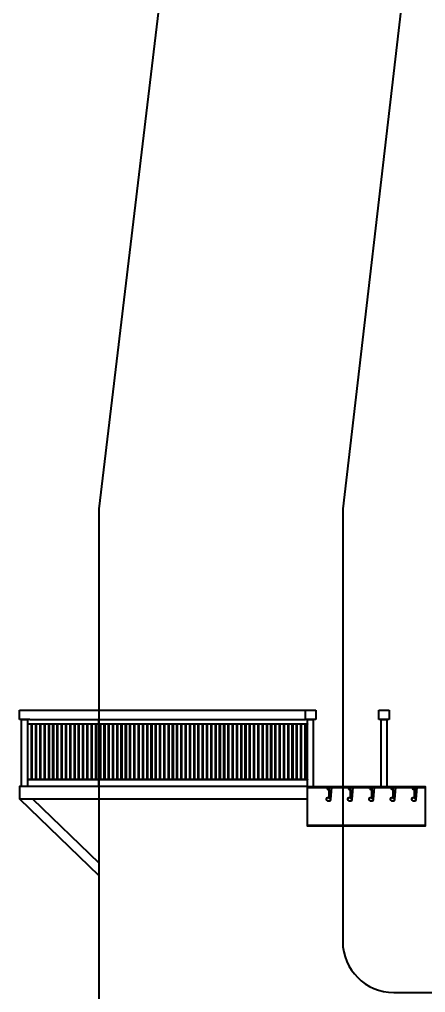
# Model space of a CAD drawing. Header units: millimetres. Extents: x 82 to 1107, y 39 to 638.
# Drawn here: x 1041.03 to 1047.69, y 465.57 to 481.53 of the extents above; entities that cross this region are included whole.
import ezdxf

# ---------------------------------------------------------------- set-up
doc = ezdxf.new("R2010")
doc.units = ezdxf.units.MM
doc.layers.add('elevation', color=250, linetype='Continuous', lineweight=40)

msp = doc.modelspace()

# ---------------------------------------------------------------- linework, layer by layer
at = {"layer": 'elevation'}
for p, q in [((1057.137, 597.318), (1042.331, 473.5)), ((1059.117, 583.186), (1046.331, 473.5)), ((1042.331, 473.5), (1042.331, 465.203)), ((1046.331, 473.5), (1046.331, 466.403)), ((1041.031, 470.199), (1041.201, 470.199)), ((1041.031, 470.046), (1041.031, 470.199)), ((1041.201, 470.199), (1045.718, 470.199)), ((1045.718, 470.199), (1045.889, 470.199)), ((1045.718, 470.046), (1045.718, 470.199)), ((1045.889, 470.199), (1045.889, 470.046)), ((1046.924, 470.199), (1047.094, 470.199)), ((1046.924, 470.046), (1046.924, 470.199)), ((1047.094, 470.199), (1047.094, 470.046)), ((1041.201, 470.046), (1041.031, 470.046)), ((1041.066, 468.946), (1041.066, 470.046)), ((1041.066, 470.046), (1041.166, 470.046)), ((1041.166, 468.946), (1041.166, 470.046)), ((1041.166, 469.974), (1045.754, 469.974)), ((1041.201, 470.046), (1045.718, 470.046)), ((1042.331, 468.946), (1042.331, 470.046)), ((1045.889, 470.046), (1045.718, 470.046)), ((1045.754, 468.946), (1045.754, 470.046)), ((1045.754, 470.046), (1045.854, 470.046)), ((1045.854, 468.946), (1045.854, 470.046)), ((1047.094, 470.046), (1046.924, 470.046)), ((1046.959, 468.946), (1046.959, 470.046)), ((1046.959, 470.046), (1047.059, 470.046)), ((1047.059, 468.946), (1047.059, 470.046)), ((1041.166, 469.065), (1045.754, 469.065)), ((1041.166, 469.059), (1045.754, 469.059)), ((1045.754, 468.932), (1047.684, 468.932)), ((1046.109, 468.946), (1046.109, 468.752)), ((1046.459, 468.946), (1046.459, 468.752)), ((1046.809, 468.946), (1046.809, 468.752)), ((1047.159, 468.946), (1047.159, 468.752)), ((1047.509, 468.946), (1047.509, 468.752)), ((1041.031, 468.746), (1042.331, 467.488)), ((1041.247, 468.746), (1042.331, 467.696)), ((1045.754, 468.31), (1047.684, 468.31)), ((1047.168, 465.566), (1073.339, 465.566))]:
    msp.add_line(p, q, dxfattribs=at)
for points in [[(1041.166, 469.967), (1041.166, 469.974), (1045.754, 469.974), (1045.754, 469.967)], [(1041.23, 469.974), (1041.236, 469.974), (1041.236, 469.059), (1041.23, 469.059)], [(1041.3, 469.974), (1041.306, 469.974), (1041.306, 469.059), (1041.3, 469.059)], [(1041.37, 469.974), (1041.376, 469.974), (1041.376, 469.059), (1041.37, 469.059)], [(1041.44, 469.974), (1041.447, 469.974), (1041.447, 469.059), (1041.44, 469.059)], [(1041.51, 469.974), (1041.517, 469.974), (1041.517, 469.059), (1041.51, 469.059)], [(1041.58, 469.974), (1041.587, 469.974), (1041.587, 469.059), (1041.58, 469.059)], [(1041.65, 469.974), (1041.657, 469.974), (1041.657, 469.059), (1041.65, 469.059)], [(1041.72, 469.974), (1041.727, 469.974), (1041.727, 469.059), (1041.72, 469.059)], [(1041.79, 469.974), (1041.797, 469.974), (1041.797, 469.059), (1041.79, 469.059)], [(1041.86, 469.974), (1041.867, 469.974), (1041.867, 469.059), (1041.86, 469.059)], [(1041.931, 469.974), (1041.937, 469.974), (1041.937, 469.059), (1041.931, 469.059)], [(1042.001, 469.974), (1042.007, 469.974), (1042.007, 469.059), (1042.001, 469.059)], [(1042.071, 469.974), (1042.077, 469.974), (1042.077, 469.059), (1042.071, 469.059)], [(1042.141, 469.974), (1042.147, 469.974), (1042.147, 469.059), (1042.141, 469.059)], [(1042.211, 469.974), (1042.217, 469.974), (1042.217, 469.059), (1042.211, 469.059)], [(1042.281, 469.974), (1042.287, 469.974), (1042.287, 469.059), (1042.281, 469.059)], [(1042.351, 469.974), (1042.358, 469.974), (1042.358, 469.059), (1042.351, 469.059)], [(1042.421, 469.974), (1042.428, 469.974), (1042.428, 469.059), (1042.421, 469.059)], [(1042.491, 469.974), (1042.498, 469.974), (1042.498, 469.059), (1042.491, 469.059)], [(1042.561, 469.974), (1042.568, 469.974), (1042.568, 469.059), (1042.561, 469.059)], [(1042.631, 469.974), (1042.638, 469.974), (1042.638, 469.059), (1042.631, 469.059)], [(1042.701, 469.974), (1042.708, 469.974), (1042.708, 469.059), (1042.701, 469.059)], [(1042.771, 469.974), (1042.778, 469.974), (1042.778, 469.059), (1042.771, 469.059)], [(1042.842, 469.974), (1042.848, 469.974), (1042.848, 469.059), (1042.842, 469.059)], [(1042.912, 469.974), (1042.918, 469.974), (1042.918, 469.059), (1042.912, 469.059)], [(1042.982, 469.974), (1042.988, 469.974), (1042.988, 469.059), (1042.982, 469.059)], [(1043.052, 469.974), (1043.058, 469.974), (1043.058, 469.059), (1043.052, 469.059)], [(1043.122, 469.974), (1043.128, 469.974), (1043.128, 469.059), (1043.122, 469.059)], [(1043.192, 469.974), (1043.199, 469.974), (1043.199, 469.059), (1043.192, 469.059)], [(1043.262, 469.974), (1043.269, 469.974), (1043.269, 469.059), (1043.262, 469.059)], [(1043.332, 469.974), (1043.339, 469.974), (1043.339, 469.059), (1043.332, 469.059)], [(1043.402, 469.974), (1043.409, 469.974), (1043.409, 469.059), (1043.402, 469.059)], [(1043.472, 469.974), (1043.479, 469.974), (1043.479, 469.059), (1043.472, 469.059)], [(1043.542, 469.974), (1043.549, 469.974), (1043.549, 469.059), (1043.542, 469.059)], [(1043.612, 469.974), (1043.619, 469.974), (1043.619, 469.059), (1043.612, 469.059)], [(1043.682, 469.974), (1043.689, 469.974), (1043.689, 469.059), (1043.682, 469.059)], [(1043.753, 469.974), (1043.759, 469.974), (1043.759, 469.059), (1043.753, 469.059)], [(1043.823, 469.974), (1043.829, 469.974), (1043.829, 469.059), (1043.823, 469.059)], [(1043.893, 469.974), (1043.899, 469.974), (1043.899, 469.059), (1043.893, 469.059)], [(1043.963, 469.974), (1043.969, 469.974), (1043.969, 469.059), (1043.963, 469.059)], [(1044.033, 469.974), (1044.039, 469.974), (1044.039, 469.059), (1044.033, 469.059)], [(1044.103, 469.974), (1044.11, 469.974), (1044.11, 469.059), (1044.103, 469.059)], [(1044.173, 469.974), (1044.18, 469.974), (1044.18, 469.059), (1044.173, 469.059)], [(1044.243, 469.974), (1044.25, 469.974), (1044.25, 469.059), (1044.243, 469.059)], [(1044.313, 469.974), (1044.32, 469.974), (1044.32, 469.059), (1044.313, 469.059)], [(1044.383, 469.974), (1044.39, 469.974), (1044.39, 469.059), (1044.383, 469.059)], [(1044.453, 469.974), (1044.46, 469.974), (1044.46, 469.059), (1044.453, 469.059)], [(1044.523, 469.974), (1044.53, 469.974), (1044.53, 469.059), (1044.523, 469.059)], [(1044.593, 469.974), (1044.6, 469.974), (1044.6, 469.059), (1044.593, 469.059)], [(1044.664, 469.974), (1044.67, 469.974), (1044.67, 469.059), (1044.664, 469.059)], [(1044.734, 469.974), (1044.74, 469.974), (1044.74, 469.059), (1044.734, 469.059)], [(1044.804, 469.974), (1044.81, 469.974), (1044.81, 469.059), (1044.804, 469.059)], [(1044.874, 469.974), (1044.88, 469.974), (1044.88, 469.059), (1044.874, 469.059)], [(1044.944, 469.974), (1044.95, 469.974), (1044.95, 469.059), (1044.944, 469.059)], [(1045.014, 469.974), (1045.021, 469.974), (1045.021, 469.059), (1045.014, 469.059)], [(1045.084, 469.974), (1045.091, 469.974), (1045.091, 469.059), (1045.084, 469.059)], [(1045.154, 469.974), (1045.161, 469.974), (1045.161, 469.059), (1045.154, 469.059)], [(1045.224, 469.974), (1045.231, 469.974), (1045.231, 469.059), (1045.224, 469.059)], [(1045.294, 469.974), (1045.301, 469.974), (1045.301, 469.059), (1045.294, 469.059)], [(1045.364, 469.974), (1045.371, 469.974), (1045.371, 469.059), (1045.364, 469.059)], [(1045.434, 469.974), (1045.441, 469.974), (1045.441, 469.059), (1045.434, 469.059)], [(1045.504, 469.974), (1045.511, 469.974), (1045.511, 469.059), (1045.504, 469.059)], [(1045.575, 469.974), (1045.581, 469.974), (1045.581, 469.059), (1045.575, 469.059)], [(1045.645, 469.974), (1045.651, 469.974), (1045.651, 469.059), (1045.645, 469.059)], [(1045.715, 469.974), (1045.721, 469.974), (1045.721, 469.059), (1045.715, 469.059)], [(1041.166, 469.059), (1041.166, 469.065), (1045.754, 469.065), (1045.754, 469.059)]]:
    msp.add_lwpolyline(points, close=True, dxfattribs=at)
for points in [[(1045.754, 468.946), (1041.031, 468.946), (1041.031, 468.746), (1045.754, 468.746)], [(1045.754, 468.946), (1047.684, 468.946), (1047.684, 468.296), (1045.754, 468.296), (1045.754, 468.946)], [(1046.102, 468.932), (1046.102, 468.752), (1046.116, 468.752), (1046.116, 468.932)], [(1046.452, 468.932), (1046.452, 468.752), (1046.466, 468.752), (1046.466, 468.932)], [(1046.802, 468.932), (1046.802, 468.752), (1046.816, 468.752), (1046.816, 468.932)], [(1047.152, 468.932), (1047.152, 468.752), (1047.166, 468.752), (1047.166, 468.932)], [(1047.502, 468.932), (1047.502, 468.752), (1047.516, 468.752), (1047.516, 468.932)]]:
    msp.add_lwpolyline(points, dxfattribs=at)
for points in [[(1046.068, 468.932), (1046.068, 468.924, 0.414214), (1046.093, 468.899), (1046.101, 468.899), (1046.101, 468.762), (1046.082, 468.762, 1), (1046.082, 468.712), (1046.112, 468.712, 0.393468), (1046.136, 468.735), (1046.151, 468.932)], [(1046.418, 468.932), (1046.418, 468.924, 0.414214), (1046.443, 468.899), (1046.451, 468.899), (1046.451, 468.762), (1046.432, 468.762, 1), (1046.432, 468.712), (1046.462, 468.712, 0.393468), (1046.486, 468.735), (1046.501, 468.932)], [(1046.768, 468.932), (1046.768, 468.924, 0.414214), (1046.793, 468.899), (1046.801, 468.899), (1046.801, 468.762), (1046.782, 468.762, 1), (1046.782, 468.712), (1046.812, 468.712, 0.393468), (1046.836, 468.735), (1046.851, 468.932)], [(1047.118, 468.932), (1047.118, 468.924, 0.414214), (1047.143, 468.899), (1047.151, 468.899), (1047.151, 468.762), (1047.132, 468.762, 1), (1047.132, 468.712), (1047.162, 468.712, 0.393468), (1047.186, 468.735), (1047.201, 468.932)], [(1047.468, 468.932), (1047.468, 468.924, 0.414214), (1047.493, 468.899), (1047.501, 468.899), (1047.501, 468.762), (1047.482, 468.762, 1), (1047.482, 468.712), (1047.512, 468.712, 0.393468), (1047.536, 468.735), (1047.551, 468.932)]]:
    msp.add_lwpolyline(points, format="xyb", dxfattribs=at)
msp.add_arc((1047.168, 466.403), 0.837, 180, 270, dxfattribs=at)

doc.saveas('drawing.dxf')
